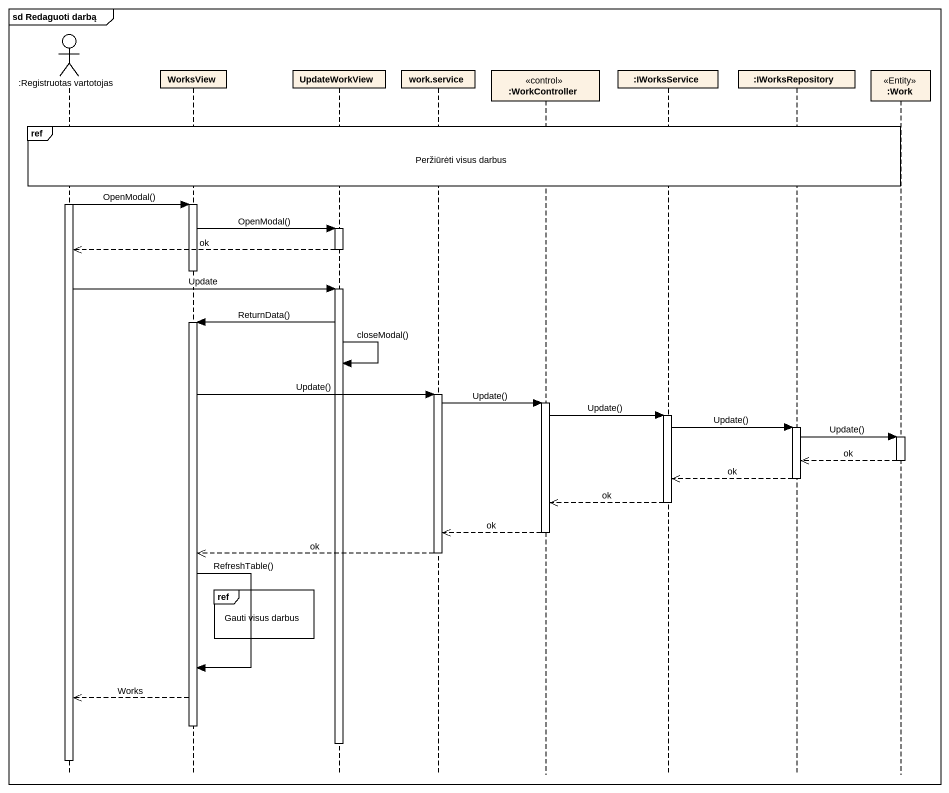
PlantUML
@startuml
mainframe sd Redaguoti darbą
hide footbox
actor ":Registruotas vartotojas" as Registruotas_vartotojas
participant WorksView
participant UpdateWorkView
participant "work.service" as work_service
participant ":WorkController" as WorkController <<control>>
participant ":IWorksService" as IWorksService
participant ":IWorksRepository" as IWorksRepository
participant ":Work" as Work <<Entity>>

ref over Registruotas_vartotojas, WorksView, UpdateWorkView, work_service, WorkController, IWorksService, IWorksRepository, Work : Peržiūrėti visus darbus
activate Registruotas_vartotojas
Registruotas_vartotojas -> WorksView : OpenModal()
activate WorksView
WorksView -> UpdateWorkView : OpenModal()
activate UpdateWorkView
UpdateWorkView -->> Registruotas_vartotojas : ok
deactivate UpdateWorkView
deactivate WorksView
Registruotas_vartotojas -> UpdateWorkView : Update
activate UpdateWorkView
UpdateWorkView -> WorksView : ReturnData()
activate WorksView
UpdateWorkView -> UpdateWorkView : closeModal()
WorksView -> work_service : Update()
activate work_service
work_service -> WorkController : Update()
activate WorkController
WorkController -> IWorksService : Update()
activate IWorksService
IWorksService -> IWorksRepository : Update()
activate IWorksRepository
IWorksRepository -> Work : Update()
activate Work
Work -->> IWorksRepository : ok
deactivate Work
IWorksRepository -->> IWorksService : ok
deactivate IWorksRepository
IWorksService -->> WorkController : ok
deactivate IWorksService
WorkController -->> work_service : ok
deactivate WorkController
work_service -->> WorksView : ok
deactivate work_service
ref over WorksView : Gauti visus darbus
WorksView -> WorksView : RefreshTable()
WorksView -->> Registruotas_vartotojas : Works
deactivate WorksView
deactivate UpdateWorkView
deactivate Registruotas_vartotojas
@enduml
